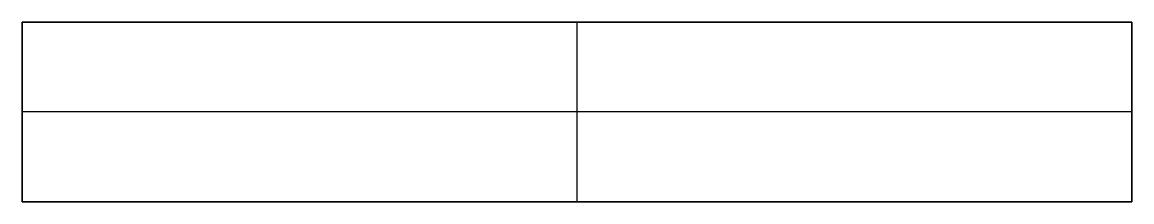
# Model space of a CAD drawing. Extents: x 0 to 235, y -38 to 0.
import ezdxf

# ---------------------------------------------------------------- set-up
doc = ezdxf.new("R2010")
doc.units = 0
doc.layers.get('0').update_dxf_attribs({"linetype": 'CONTINUOUS'})

msp = doc.modelspace()

# ---------------------------------------------------------------- linework, layer by layer
at = {"linetype": 'CONTINUOUS'}
for p, q in [((0, -38), (0, 0)), ((0, 0), (235, 0)), ((235, 0), (0, 0)), ((0, 0), (0, -38)), ((0, 0), (235, 0)), ((0, -38), (0, 0)), ((235, 0), (0, 0)), ((0, 0), (0, -38)), ((117.5, -38), (117.5, 0)), ((235, -38), (235, 0)), ((235, -38), (235, 0)), ((235, 0), (235, -38)), ((235, 0), (235, -38)), ((235, 0), (235, -38)), ((235, -38), (235, 0)), ((235, -19), (0, -19)), ((235, -38), (0, -38)), ((0, -38), (235, -38)), ((235, -38), (0, -38)), ((235, -38), (0, -38)), ((0, -38), (235, -38))]:
    msp.add_line(p, q, dxfattribs=at)

doc.saveas('drawing.dxf')
